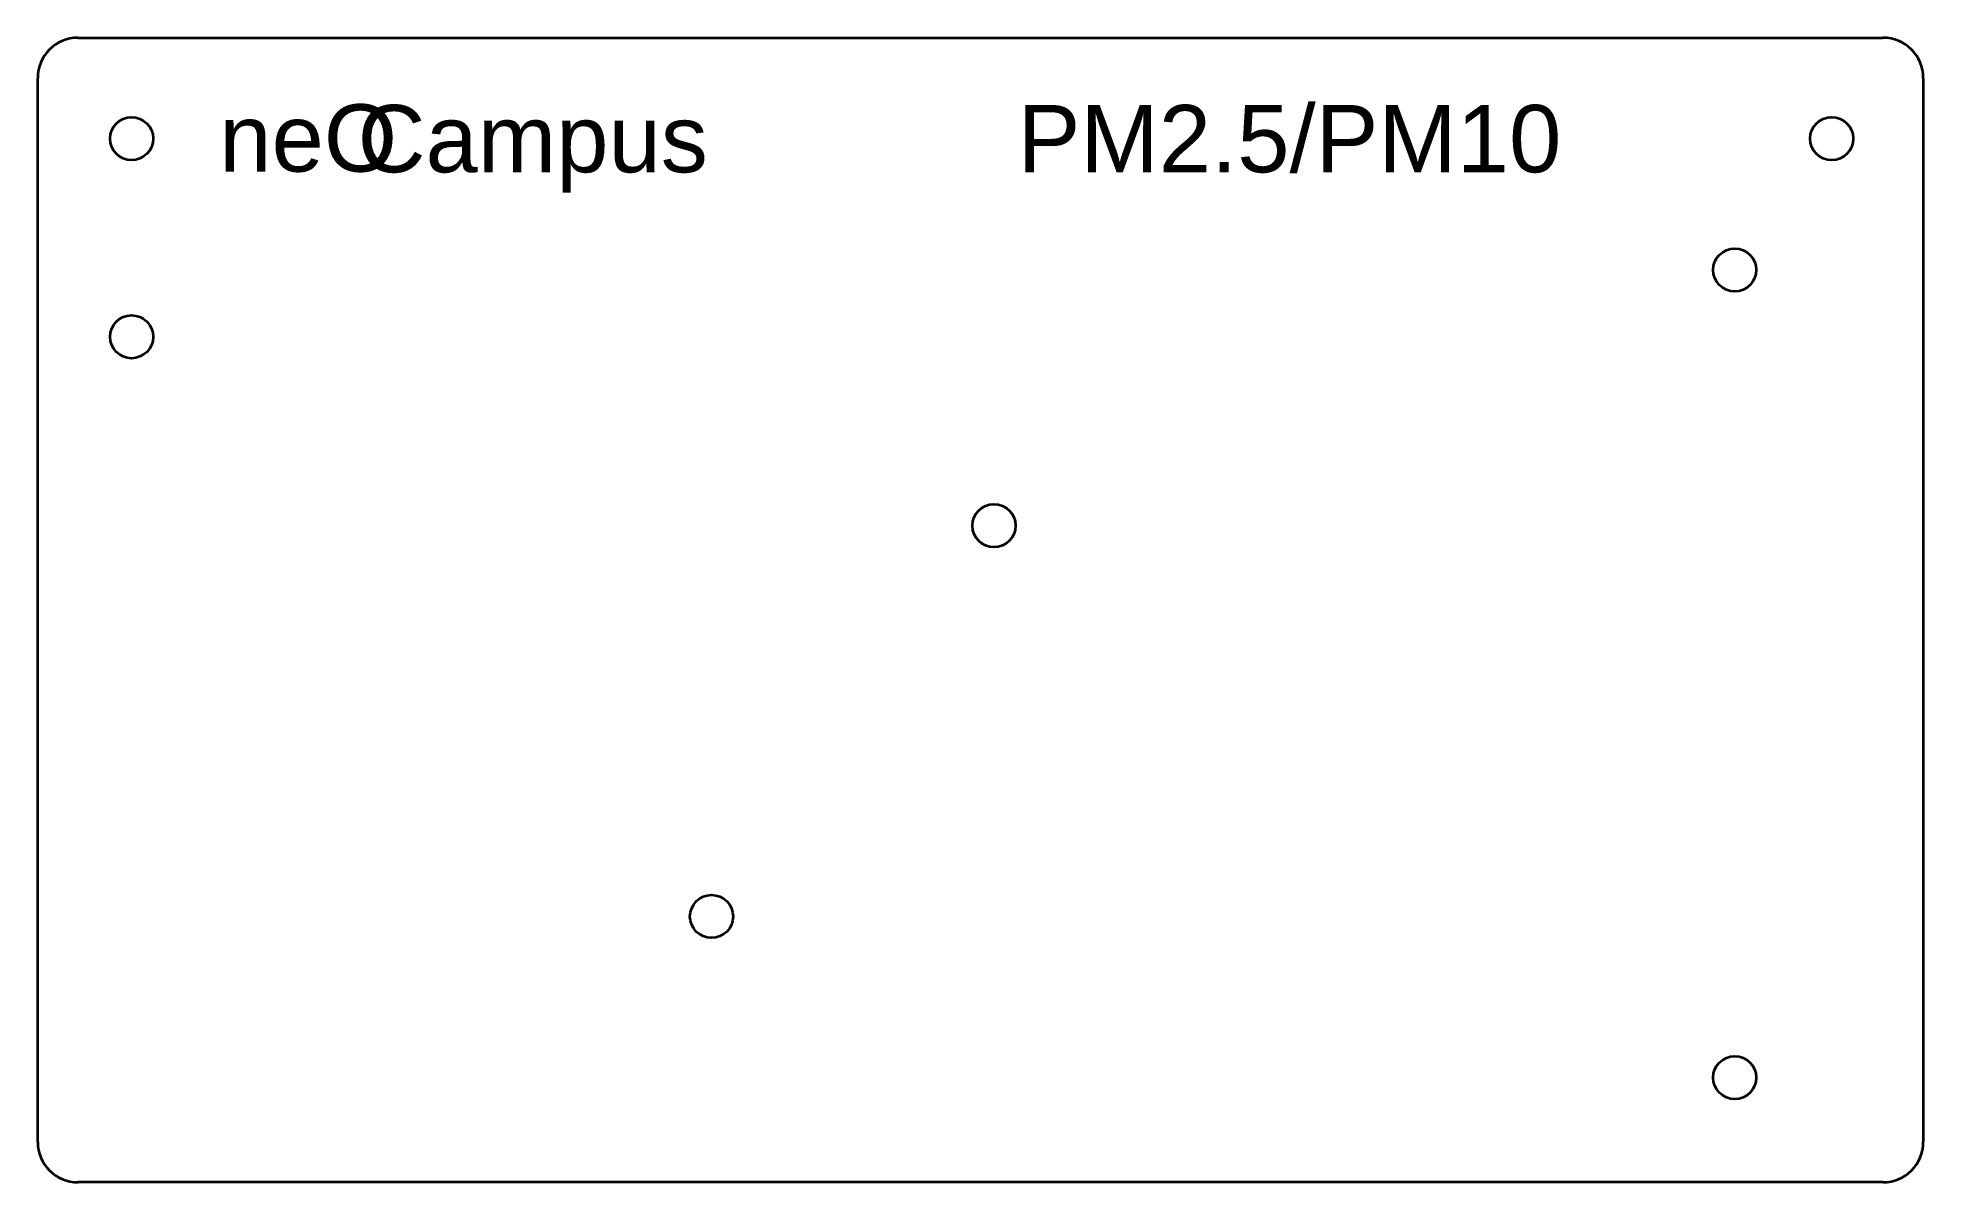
# Model space of a CAD drawing. Extents: x 120 to 260, y 56 to 141.
import ezdxf
from ezdxf.enums import TextEntityAlignment as Align

# ---------------------------------------------------------------- set-up
doc = ezdxf.new("R2010")
doc.units = 0
doc.layers.get('0').update_dxf_attribs({"true_color": 0xffffff})
doc.styles.add('textstyle0', font='')
doc.styles.add('textstyle1', font='')
doc.styles.add('textstyle2', font='')
doc.styles.get('textstyle0').set_extended_font_data('Arial')
doc.styles.get('textstyle1').set_extended_font_data('Arial')
doc.styles.get('textstyle2').set_extended_font_data('Arial')

msp = doc.modelspace()

# ---------------------------------------------------------------- linework, layer by layer
at = {"lineweight": 35}
for p, q in [((123, 141.25), (257, 141.25)), ((120, 59.22), (120, 138.25)), ((260, 138.25), (260, 59.22)), ((257, 56.22), (123, 56.22))]:
    msp.add_line(p, q, dxfattribs=at)
at = {"color": 7, "lineweight": 35, "true_color": 0xffffff}
for centre in [(126.97, 133.75), (253.2, 133.75), (246, 124), (126.97, 119.03), (191, 105), (170.03, 75.97), (246, 64)]:
    msp.add_circle(centre, 1.6, dxfattribs=at)
at = {"lineweight": 35}
for centre, start, end in [((123, 138.25), 90, 180), ((257, 138.25), 0, 90), ((123, 59.22), 180, 270), ((257, 59.22), 270, 0)]:
    msp.add_arc(centre, 3, start, end, dxfattribs=at)

# ---------------------------------------------------------------- texts
for s, style, p in [('neO', 'textstyle0', (133.48, 133.8)), ('Campus', 'textstyle1', (143.75, 133.75)), ('PM2.5/PM10', 'textstyle2', (192.76, 133.75))]:
    msp.add_text(s, height=5, dxfattribs=dict(style=style)).set_placement(p, align=Align.MIDDLE_LEFT)

doc.saveas('drawing.dxf')
